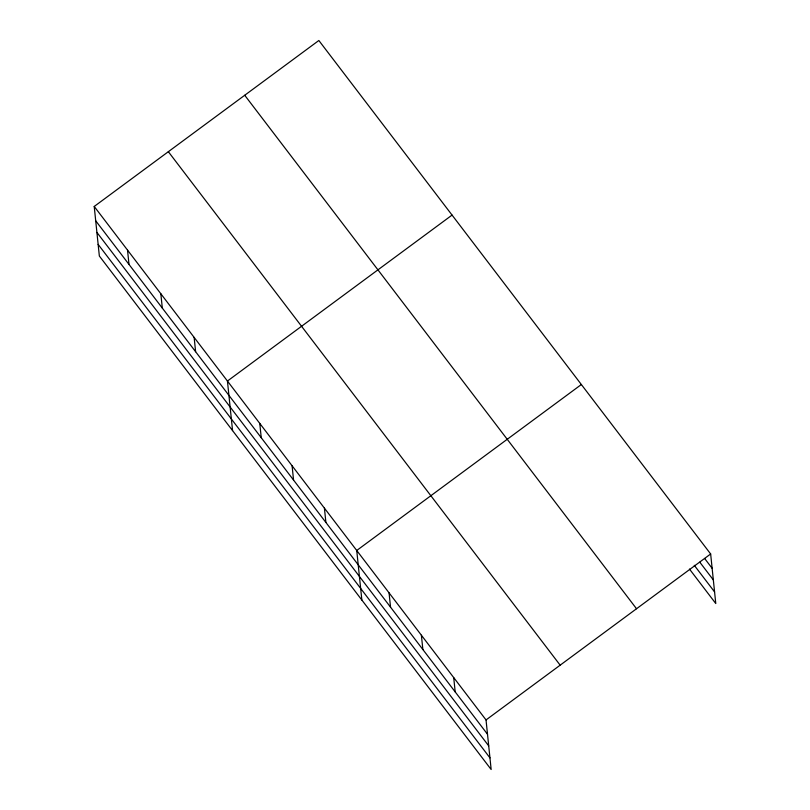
<?xml version="1.0" encoding="UTF-8"?>
<svg xmlns="http://www.w3.org/2000/svg" width="810" height="810" viewBox="0 0 810 810"><rect width="100%" height="100%" fill="white"/><g stroke="black" fill="none" stroke-linecap="round" stroke-linejoin="round"><path stroke-width="1.21" d="M94.223 206.459L486.03 719.938L491.154 769.5L99.347 256.021L94.223 206.459L318.846 40.5L710.654 553.979L715.777 603.541L689.472 569.065M452.061 215.085L227.438 381.044L232.561 430.606M581.357 384.527L356.734 550.486L361.857 600.048M486.03 719.938L710.654 553.979M704.619 558.454L712.132 568.306M699.81 562.201L713.337 579.93M694.281 565.319L714.572 591.918M244.721 95.266L636.528 608.745M168.348 151.693L560.155 665.172M95.701 220.786L487.519 734.265M96.906 232.409L488.714 745.888M98.142 244.387L489.959 757.876M453.711 677.575L455.19 691.902M421.382 635.212L422.871 649.539M389.063 592.849L390.541 607.176M324.415 508.123L325.893 522.45M292.086 465.77L293.564 480.087M259.767 423.407L261.245 437.724M194.137 337.395L195.615 351.722M160.826 293.746L162.314 308.073M127.524 250.108L129.003 264.425"/></g></svg>
